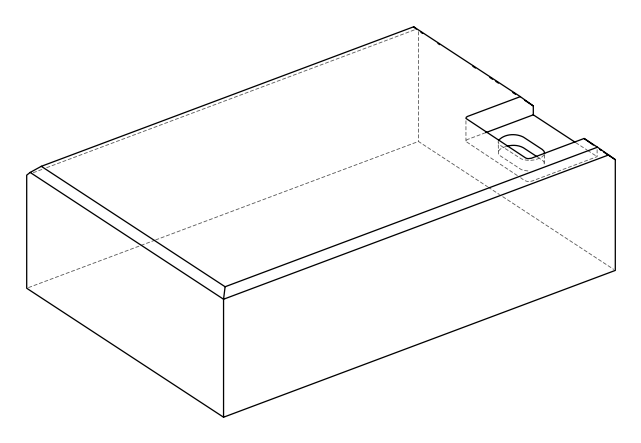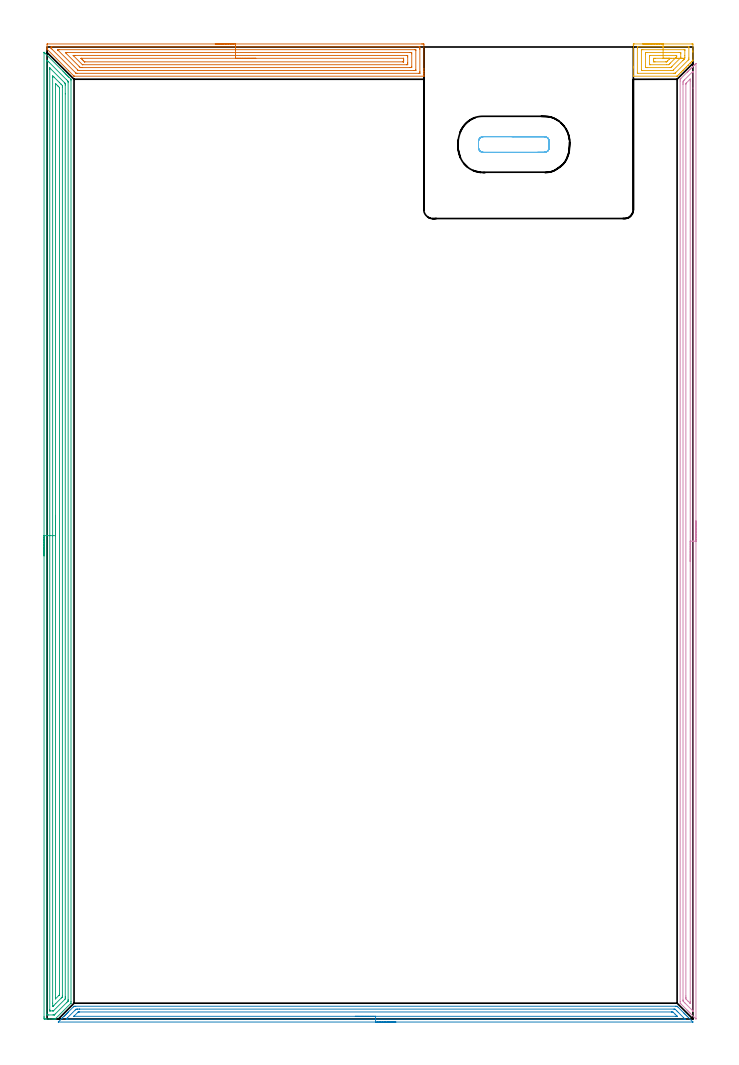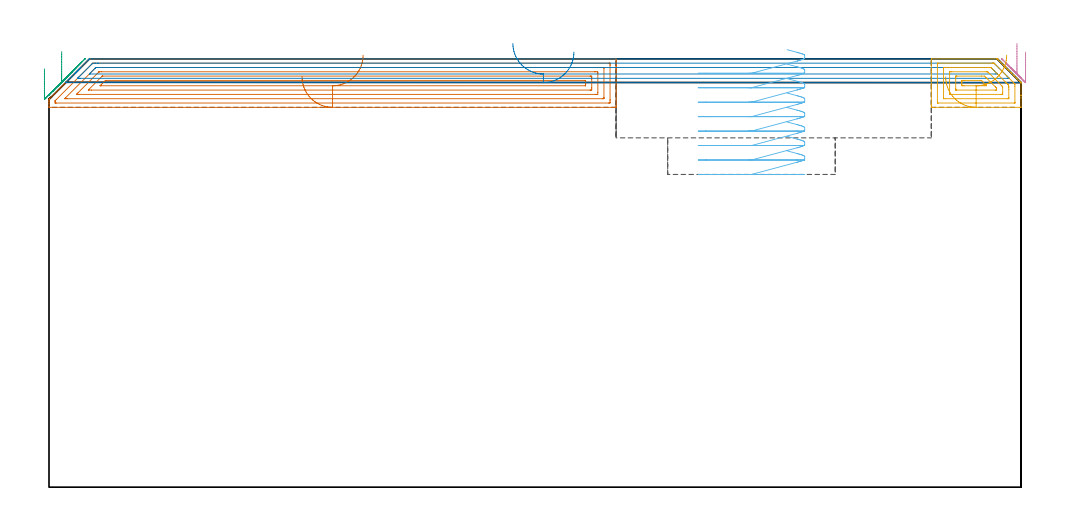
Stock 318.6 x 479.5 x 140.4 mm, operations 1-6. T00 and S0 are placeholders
(PLAN: 7 operations, 2 tool changes, 111.6 min)
(1 AREA_MILL | FG_CHAMFER_SURFACE | UGT0205_001 | 8.95 min | 24449 mm3)
(2 AREA_MILL_1 | FG_CHAMFER_SURFACE_1 | UGT0205_001 | 7.56 min | 9638 mm3)
(3 AREA_MILL_2 | FG_CHAMFER_SURFACE_2 | UGT0205_001 | 19 min | 41107 mm3)
(4 AREA_MILL_3 | FG_CHAMFER_SURFACE_3 | UGT0205_001 | 11.36 min | 14330 mm3)
(5 AREA_MILL_4 | FG_CHAMFER_SURFACE_4 | UGT0205_001 | 1.6 min | 4338 mm3)
(6 MILL_RECTANGULAR_POCKET | POCKET_RECTANGULAR_STRAIGHT | UGT0201_104 | Follow Part, ap 5, ae 75% | 2.29 min | 52764 mm3)
(7 MILL_SLOT | SLOT_PARTIAL_RECTANGULAR | NXT0201_009 | Follow Part, ap 2, ae 75% | 60.86 min | 188246 mm3)
(TOOL UGT0205_001 | Chamfer Mill 20 x 3 x 45 deg. | D20 FL50 Z2)
(TOOL UGT0201_104 | End Mill 20 mm | D20 FL22 Z2)
(TOOL NXT0201_009 | ENDMILL 8mm [2P460-0800-NA 1630] | D8 FL26 Z6)
(OP 1 AREA_MILL)
G17 G21 G94 G90
T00 M6
G54
G17 G0 G90 X82.95 Y481. S1061 M3
G43 Z150.4 H0
Z134.5
G94 G1 X82.988 Z133.628 F250.
X83.102 Z132.764
X83.291 Z131.912
X83.553 Z131.08
X83.887 Z130.274
X84.29 Z129.5
X84.758 Z128.764
X85.29 Z128.072
X85.879 Z127.429
X86.522 Z126.84
X87.214 Z126.309
X87.95 Z125.84
X88.724 Z125.437
X89.53 Z125.103
X90.362 Z124.841
X91.214 Z124.652
X92.078 Z124.538
X92.95 Z124.5
X184.837
X185.297 Y480.999 Z124.501
X185.753 Y480.995 Z124.503
X185.891 Y480.992 Z124.506
X185.9 Y480.545 Z124.952
Y468.796 Z136.699
Y468.2 Z137.293
Y467.628 Z137.869
Y467.319 Z138.177
Y466.746 Z138.75
Y466.437 Z139.058
Y465.819 Z139.681
Y465.419 Z140.08
X185.894 Y465.105 Z140.386
X185.893 Y465.102 Z140.388
X185.745 Y465.1 Z140.4
X13.537
X13.304 Y465.104 Z140.39
X13.295 Y465.108 Z140.386
X13.17 Y465.228 Z140.268
X10.644 Y467.756 Z137.744
X0.156 Y478.243 Z127.255
X0.062 Y478.34 Z127.158
X0.01 Y478.395 Z127.102
X0. Y478.65 Z126.85
Y479.045 Z126.455
Y479.663 Z125.832
Y480.853 Z124.643
X0.002 Y480.991 Z124.506
X0.156 Y481. Z124.5
X92.95
Y479.586 Z125.914
X183.513 Y479.585 Z125.915
X183.592 Y479.584 Z125.916
X183.878 Y479.579 Z125.921
X183.89 Y479.487 Z126.013
X183.897 Y479.284 Z126.216
X183.899 Y478.781 Z126.719
X183.9 Y478.399 Z127.101
X183.899 Y467.319 Z138.181
X183.898 Y466.938 Z138.562
X183.89 Y466.554 Z138.946
X183.885 Y466.52 Z138.98
X183.868 Y466.519 Z138.981
X183.818 Y466.516 Z138.984
X183.717 Y466.515 Z138.985
X183.513 Y466.514 Z138.986
X14.8 Y466.515 Z138.985
X14.394 Y466.52 Z138.98
X14.348 Y466.521 Z138.979
X14.273 Y466.589 Z138.911
X14.144 Y466.711 Z138.789
X13.986 Y466.864 Z138.636
X2.387 Y478.463 Z127.037
X2.072 Y478.781 Z126.719
X2.03 Y478.829 Z126.671
X2.01 Y478.855 Z126.645
X2.007 Y478.877 Z126.623
X2.003 Y478.972 Z126.528
X2.002 Y479.162 Z126.338
X2.01 Y479.546 Z125.954
X2.015 Y479.58 Z125.92
X2.032 Y479.581 Z125.919
X2.082 Y479.584 Z125.916
X2.184 Y479.585 Z125.915
X2.387 Y479.586 Z125.914
X92.95
Y478.172 Z127.328
X181.454 Y478.171 Z127.329
X181.728 Y478.169 Z127.331
X181.82 Y478.168 Z127.332
X181.884 Y478.165 Z127.335
X181.89 Y478.069 Z127.431
X181.896 Y477.899 Z127.601
X181.899 Y477.731 Z127.769
X181.9 Y468.2 Z137.3
X181.899 Y468.032 Z137.468
X181.894 Y467.975 Z137.525
X181.89 Y467.936 Z137.564
X181.865 Y467.934 Z137.566
X181.728 Y467.932 Z137.568
X181.111 Y467.929 Z137.571
X180.836 Y467.928 Z137.572
X15.771 Y467.929 Z137.571
X15.496 Y467.931 Z137.569
X15.417 Y467.933 Z137.567
X15.375 Y467.936 Z137.564
X15.355 Y467.954 Z137.546
X15.268 Y468.035 Z137.465
X15.099 Y468.2 Z137.3
X5.401 Y477.899 Z127.601
X5.22 Y478.084 Z127.416
X5.158 Y478.151 Z127.349
X5.148 Y478.163 Z127.337
X5.158 Y478.165 Z127.335
X5.222 Y478.168 Z127.332
X5.406 Y478.17 Z127.33
X5.681 Y478.171 Z127.329
X5.956
X92.95 Y478.172 Z127.328
Y476.757 Z128.743
X179.052
X179.317 Y476.756 Z128.744
X179.784 Y476.75 Z128.75
X179.89 Y476.748 Z128.752
X179.9 Y476.136 Z129.364
X179.899 Y469.964 Z135.536
X179.89 Y469.545 Z135.955
X179.88 Y469.35 Z136.15
X179.676 Y469.347 Z136.153
X179.052 Y469.343 Z136.157
X178.788
X17.291
X16.663 Y469.345 Z136.155
X16.454 Y469.348 Z136.152
X16.421 Y469.349 Z136.151
X16.393 Y469.367 Z136.133
X16.336 Y469.42 Z136.08
X16.223 Y469.528 Z135.972
X15.785 Y469.964 Z135.536
X9.525 Y476.224 Z129.276
X9.197 Y476.556 Z128.944
X9.039 Y476.719 Z128.781
X9.01 Y476.751 Z128.749
X9.027 Y476.753 Z128.747
X9.074 Y476.755 Z128.745
X9.525 Y476.757 Z128.743
X9.789
X92.95
Y475.343 Z130.157
X177.357
X177.537 Y475.341 Z130.159
X177.887 Y475.336 Z130.164
X177.89 Y475.254 Z130.246
X177.899 Y474.63 Z130.87
X177.9 Y471.727 Z133.773
X177.898 Y471.104 Z134.396
X177.893 Y470.846 Z134.654
X177.89 Y470.774 Z134.726
X177.626 Y470.764 Z134.736
X177.447 Y470.759 Z134.741
X177.357 Y470.757 Z134.743
X17.645
X17.555 Y470.758 Z134.742
X17.466 Y470.762 Z134.738
X17.446 Y470.764 Z134.736
X17.432 Y470.773 Z134.727
X17.404 Y470.796 Z134.704
X17.353 Y470.846 Z134.654
X13.094 Y475.104 Z130.396
X12.947 Y475.254 Z130.246
X12.9 Y475.306 Z130.194
X12.874 Y475.336 Z130.164
X12.915 Y475.338 Z130.162
X13.006 Y475.342 Z130.158
X13.094 Y475.343 Z130.157
X13.896
X92.95
Y473.929 Z131.571
X175.749 Y473.928 Z131.572
X175.827 Y473.927 Z131.573
X175.873 Y473.924 Z131.576
X175.889 Y473.923 Z131.577
X175.891 Y473.903 Z131.597
X175.897 Y473.491 Z132.009
X175.9 Y473.079 Z132.421
X175.898 Y472.609 Z132.891
X175.894 Y472.203 Z133.297
X175.889 Y472.178 Z133.322
X175.869 Y472.176 Z133.324
X175.815 Y472.173 Z133.327
X175.704 Y472.172 Z133.328
X175.483 Y472.171 Z133.329
X18.669 Y472.172 Z133.328
X18.558 Y472.173 Z133.327
X18.504 Y472.176 Z133.324
X18.481 Y472.179 Z133.321
X18.448 Y472.206 Z133.294
X18.04 Y472.609 Z132.891
X17.555 Y473.093 Z132.407
X17.16 Y473.491 Z132.009
X16.776 Y473.884 Z131.616
X16.739 Y473.923 Z131.577
X16.768 Y473.925 Z131.575
X16.846 Y473.927 Z131.573
X16.964 Y473.928 Z131.572
X17.112 Y473.929 Z131.571
X92.95
X93.822 Z131.609
X94.687 Z131.723
X95.538 Z131.912
X96.37 Z132.174
X97.176 Z132.508
X97.95 Z132.911
X98.686 Z133.38
X99.378 Z133.911
X100.021 Z134.5
X100.61 Z135.143
X101.142 Z135.835
X101.61 Z136.571
X102.013 Z137.345
X102.347 Z138.151
X102.609 Z138.983
X102.798 Z139.835
X102.912 Z140.7
X102.95 Z141.571
G0 Z150.4
M5
M2
(OP 2 AREA_MILL_1)
G17 G21 G94 G90
T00 M6
G54
G17 G0 G90 X172.05 Y-1.5 S1061 M3
G43 Z150.4 H0
Z142.6
G94 G1 X172.012 Z141.728 F250.
X171.898 Z140.864
X171.709 Z140.012
X171.447 Z139.18
X171.113 Z138.374
X170.71 Z137.6
X170.241 Z136.864
X169.71 Z136.172
X169.121 Z135.529
X168.478 Z134.94
X167.786 Z134.408
X167.05 Z133.94
X166.276 Z133.537
X165.47 Z133.203
X164.638 Z132.941
X163.786 Z132.752
X162.921 Z132.638
X162.05 Z132.6
X5.674 Y-1.499 Z132.601
X5.507 Y-1.493 Z132.607
X6.568 Y-0.432 Z133.668
X7.352 Y0.353 Z134.451
X7.461 Y0.463 Z134.56
X8.355 Y1.356 Z135.454
X8.52 Y1.523 Z135.617
X8.682 Y1.683 Z135.781
X8.802 Y1.803 Z135.901
X8.959 Y1.961 Z136.056
X9.113 Y2.114 Z136.212
X9.248 Y2.25 Z136.348
X9.398 Y2.4 Z136.495
X9.543 Y2.545 Z136.642
X9.695 Y2.696 Z136.794
X9.836 Y2.839 Z136.934
X9.974 Y2.975 Z137.073
X10.142 Y3.143 Z137.241
X10.275 Y3.277 Z137.373
X10.405 Y3.406 Z137.504
X12.908 Y5.909 Z140.007
X13.27 Y6.267 Z140.366
X13.299 Y6.293 Z140.393
X14.163 Y6.3 Z140.4
X309.937
X310.801 Y6.293 Z140.393
X310.83 Y6.267 Z140.366
X311.192 Y5.909 Z140.007
X314.126 Y2.975 Z137.073
X314.264 Y2.839 Z136.934
X314.405 Y2.697 Z136.794
X314.557 Y2.545 Z136.642
X314.7 Y2.402 Z136.498
X314.851 Y2.25 Z136.348
X314.987 Y2.114 Z136.212
X315.141 Y1.961 Z136.056
X315.636 Y1.465 Z135.564
X315.894 Y1.207 Z135.305
X316.018 Y1.084 Z135.18
X316.357 Y0.744 Z134.843
X318.493 Y-1.392 Z132.706
X318.575 Y-1.478 Z132.62
X318.583 Y-1.494 Z132.603
X318.575 Y-1.499 Z132.599
X162.05 Y-1.5 Z132.6
Y-0.086 Z134.014
X10.171 Y-0.085 Z134.015
X9.695 Y-0.082 Z134.018
X9.54 Y-0.079 Z134.021
X9.392 Y-0.069 Z134.031
X9.457 Y0.002 Z134.102
X9.539 Y0.087 Z134.187
X9.695 Y0.246 Z134.346
X9.897 Y0.448 Z134.548
X13.881 Y4.431 Z138.531
X14.163 Y4.71 Z138.81
X14.33 Y4.868 Z138.968
X15.057 Y4.882 Z138.982
X15.207 Y4.884 Z138.984
X15.95 Y4.886 Z138.986
X16.099
X309.192 Y4.885 Z138.985
X309.564 Y4.881 Z138.981
X309.745 Y4.879 Z138.979
X309.937 Y4.703 Z138.803
X310.494 Y4.154 Z138.254
X310.83 Y3.82 Z137.92
X311.373 Y3.277 Z137.377
X314.005 Y0.646 Z134.746
X314.405 Y0.245 Z134.345
X314.655 Y-0.011 Z134.089
X314.706 Y-0.067 Z134.033
X314.715 Y-0.08 Z134.02
X314.701 Y-0.081 Z134.019
X314.642 Y-0.083 Z134.017
X314.405 Y-0.085 Z134.015
X314.256 Y-0.086 Z134.014
X162.05
Y1.328 Z135.428
X13.467 Y1.329 Z135.429
X13.297 Y1.331 Z135.431
X13.27 Y1.332 Z135.432
X13.25 Y1.335 Z135.435
X13.258 Y1.351 Z135.451
X13.27 Y1.369 Z135.469
X13.347 Y1.447 Z135.547
X13.422 Y1.523 Z135.623
X15.117 Y3.218 Z137.318
X15.177 Y3.277 Z137.377
X15.332 Y3.428 Z137.528
X15.364 Y3.455 Z137.555
X15.378 Y3.464 Z137.564
X15.423 Y3.467 Z137.567
X15.554 Y3.47 Z137.57
X15.753 Y3.471 Z137.571
X15.95
X307.952
X308.149 Y3.47 Z137.57
X308.347 Y3.468 Z137.568
X308.728 Y3.461 Z137.561
X308.92 Y3.277 Z137.377
X309.043 Y3.157 Z137.257
X309.801 Y2.4 Z136.5
X309.937 Y2.264 Z136.364
X310.675 Y1.523 Z135.623
X310.83 Y1.362 Z135.462
X310.842 Y1.335 Z135.435
X310.83 Y1.334 Z135.434
X310.134 Y1.329 Z135.429
X162.05 Y1.328 Z135.428
X161.178 Z135.467
X160.313 Z135.58
X159.462 Z135.769
X158.63 Z136.032
X157.824 Z136.365
X157.05 Z136.768
X156.314 Z137.237
X155.622 Z137.768
X154.979 Z138.357
X154.389 Z139.001
X153.858 Z139.693
X153.39 Z140.428
X152.987 Z141.202
X152.653 Z142.008
X152.391 Z142.84
X152.202 Z143.692
X152.088 Z144.557
X152.05 Z145.428
G0 Z150.4
M5
M2
(OP 3 AREA_MILL_2)
G17 G21 G94 G90
T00 M6
G54
G17 G0 G90 X-1.5 Y228.45 S1061 M3
G43 Z150.4 H0
Z137.1
G94 G1 Y228.488 Z136.228 F250.
Y228.602 Z135.364
Y228.791 Z134.512
Y229.053 Z133.68
Y229.387 Z132.874
Y229.79 Z132.1
Y230.259 Z131.364
Y230.79 Z130.672
Y231.379 Z130.029
Y232.022 Z129.44
Y232.714 Z128.909
Y233.45 Z128.44
Y234.224 Z128.037
Y235.03 Z127.703
Y235.862 Z127.441
Y236.714 Z127.252
Y237.579 Z127.138
Y238.45 Z127.1
Y476.59
X-1.497 Y476.868 Z127.103
X-1.495 Y476.884 Z127.104
X-1.492 Y476.892 Z127.106
X-1.471 Y476.871 Z127.129
X-1.03 Y476.431 Z127.567
X7.878 Y467.522 Z136.478
X8.24 Y467.162 Z136.836
X8.729 Y466.672 Z137.328
X8.964 Y466.437 Z137.561
X9.123 Y466.28 Z137.718
X9.278 Y466.124 Z137.875
X9.411 Y465.99 Z138.008
X9.564 Y465.838 Z138.159
X9.713 Y465.688 Z138.311
X9.858 Y465.543 Z138.455
X10.005 Y465.397 Z138.601
X10.149 Y465.252 Z138.747
X10.305 Y465.096 Z138.903
X10.447 Y464.955 Z139.043
X10.585 Y464.816 Z139.183
X10.752 Y464.649 Z139.35
X10.888 Y464.514 Z139.484
X11.646 Y463.755 Z140.244
X11.771 Y463.629 Z140.367
X11.795 Y463.602 Z140.39
X11.802 Y463.589 Z140.396
X11.8 Y462.861 Z140.4
Y8.675
X11.793 Y7.795 Z140.393
X11.78 Y7.781 Z140.38
X11.771 Y7.771 Z140.37
X4.093 Y0.093 Z132.691
X4. Y0.01 Z132.595
X3.91 Y0. Z132.509
X3.826 Z132.425
X3.217 Z131.816
X2.502 Z131.097
X1.261 Z129.858
X-0.147 Z128.449
X-0.767 Z127.829
X-1.03 Y0.001 Z127.567
X-1.249 Y0.004 Z127.347
X-1.491 Y0.009 Z127.105
X-1.494 Y0.157 Z127.103
X-1.499 Y0.628 Z127.101
X-1.5 Y1.104 Z127.1
Y238.45
X-0.086 Z128.514
X-0.085 Y472.633 Z128.515
Y472.696
X-0.079 Y473.007 Z128.521
X0.021 Y472.917 Z128.621
X0.251 Y472.696 Z128.851
X0.736 Y472.214 Z129.336
X1.149 Y471.802 Z129.749
X9.564 Y463.386 Z138.164
X10.085 Y462.861 Z138.685
X10.263 Y462.675 Z138.863
X10.379 Y462.544 Z138.979
X10.386 Y461.967 Z138.986
Y9.569
X10.384 Y9.153 Z138.984
X10.381 Y8.945 Z138.981
X10.379 Y8.845 Z138.979
X10.331 Y8.792 Z138.931
X10.222 Y8.675 Z138.822
X9.892 Y8.342 Z138.492
X9.564 Y8.014 Z138.164
X3.966 Y2.416 Z132.566
X3.67 Y2.127 Z132.27
X3.573 Y2.035 Z132.173
X3.537 Y2.01 Z132.137
X3.487 Y2.006 Z132.087
X3.384 Y2.003 Z131.984
X2.912 Y2. Z131.512
X0.736 Y2.001 Z129.336
X0.261 Y2.003 Z128.861
X0.026 Y2.01 Z128.626
X-0.079 Y2.032 Z128.521
X-0.085 Y2.353 Z128.515
Y2.416
X-0.086 Y238.45 Z128.514
X1.328 Z129.928
X1.329 Y468.519 Z129.929
X1.334 Y469.12 Z129.934
X1.335 Y469.151 Z129.935
X1.337 Y469.152 Z129.937
X1.377 Y469.12 Z129.977
X1.619 Y468.881 Z130.219
X8.534 Y461.967 Z137.134
X8.681 Y461.818 Z137.281
X8.863 Y461.63 Z137.463
X8.952 Y461.537 Z137.552
X8.964 Y461.366 Z137.564
X8.968 Y461.073 Z137.568
X8.97 Y460.78 Z137.57
X8.972 Y456.386 Z137.572
X8.971 Y11.063 Z137.571
X8.97 Y10.463 Z137.57
X8.969 Y10.172 Z137.569
X8.964 Y9.88 Z137.564
X8.681 Y9.58 Z137.281
X8.675 Y9.575 Z137.275
X3.305 Y4.204 Z131.905
X3.14 Y4.048 Z131.74
X3.11 Y4.021 Z131.71
X3.039 Y4.01 Z131.639
X2.905 Y4.005 Z131.505
X2.703 Y4.001 Z131.303
X1.619 Z130.219
X1.417 Y4.005 Z130.017
X1.36 Y4.009 Z129.96
X1.335 Y4.013 Z129.935
X1.333 Y4.029 Z129.933
X1.33 Y4.106 Z129.93
X1.329 Y4.204 Z129.929
Y4.498
X1.328 Y238.45 Z129.928
X2.743 Z131.343
Y464.404
X2.745 Y464.649 Z131.345
X2.75 Y465.292 Z131.35
X3.402 Y464.649 Z132.002
X6.033 Y462.019 Z134.633
X6.916 Y461.134 Z135.516
X6.974 Y461.073 Z135.574
X7.55 Y460.43 Z136.15
X7.553 Y460.179 Z136.153
X7.557 Y459.53 Z136.157
Y11.357
X7.555 Y11.032 Z136.155
X7.553 Y10.951 Z136.153
X7.55 Y10.915 Z136.15
X7.532 Y10.893 Z136.132
X7.455 Y10.81 Z136.055
X7.114 Y10.463 Z135.714
X7.014 Y10.363 Z135.614
X4.267 Y7.616 Z132.867
X3.384 Y6.733 Z131.984
X3.015 Y6.366 Z131.615
X2.908 Y6.262 Z131.508
X2.763 Y6.123 Z131.363
X2.75 Y6.319 Z131.35
X2.745 Y6.64 Z131.345
X2.743 Y7.781 Z131.343
Y238.45
X4.157 Z132.757
Y461.184
X4.159 Y461.296 Z132.759
X4.161 Y461.37 Z132.761
X4.163 Y461.418 Z132.763
X4.179 Y461.411 Z132.779
X4.267 Y461.328 Z132.867
X4.528 Y461.073 Z133.128
X5.15 Y460.452 Z133.75
X5.423 Y460.179 Z134.023
X6.033 Y459.565 Z134.633
X6.1 Y459.493 Z134.7
X6.131 Y459.458 Z134.731
X6.136 Y459.396 Z134.736
X6.14 Y459.285 Z134.74
X6.142 Y459.174 Z134.742
X6.143 Y12.251 Z134.743
X6.142 Y12.14 Z134.742
X6.139 Y12.028 Z134.739
X6.136 Y11.957 Z134.736
X6.111 Y11.921 Z134.711
X6.033 Y11.837 Z134.633
X5.797 Y11.596 Z134.397
X4.202 Y10. Z132.802
X4.178 Y9.977 Z132.778
X4.164 Y9.967 Z132.764
X4.163 Z132.763
X4.161 Y9.98 Z132.761
X4.158 Y10.128 Z132.758
X4.157 Y10.575 Z132.757
Y238.45
Y239.322 Z132.795
Y240.187 Z132.909
Y241.038 Z133.098
Y241.87 Z133.36
Y242.676 Z133.694
Y243.45 Z134.097
Y244.186 Z134.565
Y244.878 Z135.096
Y245.521 Z135.686
Y246.111 Z136.329
Y246.642 Z137.021
Y247.11 Z137.757
Y247.513 Z138.531
Y247.847 Z139.337
Y248.109 Z140.169
Y248.298 Z141.02
Y248.412 Z141.885
Y248.45 Z142.757
G0 Z150.4
M5
M2
(OP 4 AREA_MILL_3)
G17 G21 G94 G90
T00 M6
G54
G17 G0 G90 X320.1 Y245.7 S1061 M3
G43 Z150.4 H0
Z142.6
G94 G1 Y245.662 Z141.728 F250.
Y245.548 Z140.864
Y245.359 Z140.012
Y245.097 Z139.18
Y244.763 Z138.374
Y244.36 Z137.6
Y243.892 Z136.864
Y243.36 Z136.172
Y242.771 Z135.529
Y242.128 Z134.94
Y241.436 Z134.408
Y240.7 Z133.94
Y239.926 Z133.537
Y239.12 Z133.203
Y238.288 Z132.941
Y237.436 Z132.752
Y236.572 Z132.638
Y235.7 Z132.6
Y0.178
X320.098 Y0.005 Z132.602
X320.097 Y0.003 Z132.603
X317.24 Y2.859 Z135.458
X317.077 Y3.02 Z135.618
X316.921 Y3.178 Z135.777
X316.793 Y3.306 Z135.905
X316.639 Y3.459 Z136.057
X316.49 Y3.609 Z136.208
X316.346 Y3.753 Z136.352
X316.2 Y3.898 Z136.496
X316.06 Y4.039 Z136.638
X315.899 Y4.2 Z136.799
X315.761 Y4.337 Z136.935
X312.691 Y7.408 Z140.007
X312.328 Y7.775 Z140.372
X312.307 Y7.8 Z140.393
X312.3 Y8.669 Z140.4
Y462.731
X312.307 Y463.6 Z140.393
X312.328 Y463.625 Z140.372
X312.691 Y463.992 Z140.007
X315.761 Y467.063 Z136.935
X315.899 Y467.2 Z136.799
X316.059 Y467.361 Z136.638
X316.198 Y467.5 Z136.498
X316.346 Y467.647 Z136.352
X316.49 Y467.791 Z136.208
X316.639 Y467.941 Z136.057
X317.123 Y468.423 Z135.577
X317.389 Y468.69 Z135.309
X317.516 Y468.818 Z135.18
X317.867 Y469.167 Z134.833
X318.052 Y469.352 Z134.648
X318.283 Y469.584 Z134.415
X318.393 Y469.695 Z134.303
X318.831 Y470.132 Z133.868
X319.27 Y470.572 Z133.426
X319.475 Y470.775 Z133.224
X319.529 Y470.829 Z133.171
X319.978 Y471.279 Z132.72
X320.074 Y471.371 Z132.624
X320.094 Y471.383 Z132.603
X320.099 Y471.371 Z132.599
X320.1 Y235.7 Z132.6
X318.686 Z134.014
X318.685 Y4.2 Z134.015
X318.683 Y3.961 Z134.017
X318.681 Y3.902 Z134.019
X318.68 Y3.886 Z134.02
X318.669 Y3.893 Z134.031
X318.611 Y3.946 Z134.089
X318.35 Y4.2 Z134.35
X314.775 Y7.775 Z137.925
X314.446 Y8.107 Z138.254
X313.892 Y8.669 Z138.808
X313.721 Y8.86 Z138.979
X313.719 Y9.042 Z138.981
X313.715 Y9.414 Z138.985
X313.714 Y460.943 Z138.986
X313.716 Y461.687 Z138.984
X313.717 Y461.837 Z138.983
X313.729 Y462.567 Z138.971
X313.885 Y462.731 Z138.815
X314.166 Y463.016 Z138.534
X314.446 Y463.296 Z138.254
X318.35 Y467.2 Z134.35
X318.453 Y467.302 Z134.247
X318.596 Y467.44 Z134.104
X318.669 Y467.508 Z134.031
X318.679 Y467.356 Z134.021
X318.683 Y467.2 Z134.017
X318.685 Y467.034 Z134.015
X318.686 Y459.244 Z134.014
Y235.7
X317.272 Z135.428
X317.271 Y8.472 Z135.429
X317.266 Y7.775 Z135.434
X317.265 Y7.76 Z135.435
X317.234 Y7.775 Z135.466
X317.077 Y7.926 Z135.623
X316.33 Y8.669 Z136.37
X316.2 Y8.799 Z136.5
X315.437 Y9.563 Z137.263
X315.323 Y9.68 Z137.377
X315.137 Y9.874 Z137.563
X315.132 Y10.259 Z137.568
X315.13 Y10.457 Z137.57
X315.129 Y10.655 Z137.571
X315.128 Y11.351 Z137.572
X315.129 Y461.141 Z137.571
X315.13 Y461.339 Z137.57
X315.133 Y461.471 Z137.567
X315.135 Y461.516 Z137.565
X315.145 Y461.534 Z137.555
X315.172 Y461.565 Z137.528
X315.323 Y461.723 Z137.377
X315.379 Y461.78 Z137.321
X317.077 Y463.478 Z135.623
X317.15 Y463.55 Z135.55
X317.226 Y463.625 Z135.474
X317.246 Y463.638 Z135.454
X317.265 Y463.648 Z135.435
X317.266 Y463.625 Z135.434
X317.27 Y463.5 Z135.43
X317.271 Y463.427 Z135.429
Y462.731
X317.272 Y235.7 Z135.428
Y234.828 Z135.467
Y233.964 Z135.58
Y233.112 Z135.769
Y232.28 Z136.032
Y231.474 Z136.365
Y230.7 Z136.768
Y229.964 Z137.237
Y229.272 Z137.768
Y228.629 Z138.357
Y228.04 Z139.001
Y227.508 Z139.693
Y227.04 Z140.428
Y226.637 Z141.202
Y226.303 Z142.008
Y226.041 Z142.84
Y225.852 Z143.692
Y225.738 Z144.557
Y225.7 Z145.428
G0 Z150.4
M5
M2
(OP 5 AREA_MILL_4)
G17 G21 G94 G90
T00 M6
G54
G17 G0 G90 X293.9 Y481. S1061 M3
G43 Z150.4 H0
Z134.5
G94 G1 X293.938 Z133.629 F250.
X294.052 Z132.764
X294.241 Z131.912
X294.503 Z131.08
X294.837 Z130.274
X295.24 Z129.5
X295.708 Z128.764
X296.24 Z128.072
X296.829 Z127.429
X297.472 Z126.84
X298.164 Z126.309
X298.9 Z125.84
X299.674 Z125.437
X300.48 Z125.103
X301.312 Z124.841
X302.163 Z124.652
X303.028 Z124.538
X303.9 Z124.5
X318.081
X318.515 Y480.994 Z124.502
X318.59 Y480.991 Z124.505
X318.6 Y480.91 Z124.586
Y477.899 Z127.594
Y477.169 Z128.329
Y477.018 Z128.48
Y473.05 Z132.449
X318.599 Y472.941 Z132.558
X318.59 Y472.902 Z132.596
X318.511 Y472.81 Z132.688
X318.31 Y472.609 Z132.89
X318.112 Y472.412 Z133.088
X317.87 Y472.168 Z133.328
X317.244 Y471.544 Z133.956
X317.194 Y471.494 Z134.005
X316.988 Y471.287 Z134.21
X316.376 Y470.676 Z134.824
X316.308 Y470.608 Z134.891
X316.107 Y470.405 Z135.091
X315.508 Y469.808 Z135.692
X315.422 Y469.721 Z135.777
X315.225 Y469.523 Z135.973
X314.639 Y468.939 Z136.561
X314.536 Y468.835 Z136.664
X314.343 Y468.641 Z136.855
X313.771 Y468.071 Z137.429
X313.649 Y467.949 Z137.55
X313.462 Y467.76 Z137.736
X312.903 Y467.203 Z138.297
X312.58 Y466.878 Z138.618
X312.034 Y466.334 Z139.166
X311.698 Y465.996 Z139.5
X311.166 Y465.466 Z140.034
X310.99 Y465.289 Z140.209
X310.805 Y465.108 Z140.386
X310.796 Y465.104 Z140.39
X310.55 Y465.1 Z140.4
X289.276
X289.21 Y465.105 Z140.392
X289.2 Y465.256 Z140.242
Y469.234 Z136.265
Y469.964 Z135.53
Y480.18 Z125.317
X289.203 Y480.545 Z124.951
X289.208 Y480.991 Z124.505
X289.268 Y480.994 Z124.503
X289.719 Y481. Z124.5
X303.9
Y479.586 Z125.914
X316.387 Y479.585 Z125.915
X316.514 Y479.582 Z125.918
X316.575 Y479.579 Z125.921
X316.591 Y479.572 Z125.928
X316.594 Y479.555 Z125.945
X316.597 Y479.507 Z125.993
X316.6 Y479.373 Z126.127
X316.599 Y474.083 Z131.417
X316.591 Y473.491 Z132.009
X316.588 Y473.349 Z132.151
X316.521 Y473.279 Z132.221
X316.308 Y473.059 Z132.441
X310.104 Y466.854 Z138.646
X309.893 Y466.647 Z138.853
X309.793 Y466.552 Z138.948
X309.765 Y466.526 Z138.974
X309.722 Y466.521 Z138.979
X309.622 Y466.519 Z138.981
X309.218 Y466.515 Z138.985
X309.14 Y466.514 Z138.986
X291.414 Y466.515 Z138.985
X291.286 Y466.518 Z138.982
X291.225 Y466.521 Z138.979
X291.209 Y466.528 Z138.972
X291.206 Y466.545 Z138.955
X291.203 Y466.593 Z138.907
X291.2 Y466.727 Z138.773
Y479.071 Z126.429
X291.203 Y479.362 Z126.138
X291.208 Y479.555 Z125.945
X291.211 Y479.58 Z125.92
X291.216 Y479.582 Z125.918
X291.239 Y479.584 Z125.916
X291.29 Y479.585 Z125.915
X291.492 Y479.586 Z125.914
X303.9
Y478.171 Z127.329
X314.263
X314.536 Y478.169 Z127.331
X314.573 Y478.167 Z127.333
X314.589 Y478.166 Z127.334
X314.593 Y478.092 Z127.408
X314.598 Y477.964 Z127.536
X314.6 Y477.899 Z127.601
Y477.835 Z127.665
Y475.19 Z130.31
X314.598 Y474.373 Z131.127
X314.596 Y474.313 Z131.187
X314.536 Y473.747 Z131.753
X314.411 Y473.615 Z131.885
X314.29 Y473.491 Z132.009
X313.971 Y473.171 Z132.329
X313.649 Y472.848 Z132.652
X309.001 Y468.201 Z137.3
X308.776 Y467.979 Z137.521
X308.74 Y467.947 Z137.553
X308.724 Y467.936 Z137.564
X308.695 Y467.933 Z137.567
X308.603 Y467.93 Z137.57
X308.332 Y467.929 Z137.571
X307.719 Y467.928 Z137.572
X293.537 Y467.929 Z137.571
X293.264 Y467.931 Z137.569
X293.227 Y467.933 Z137.567
X293.211 Y467.934 Z137.566
X293.207 Y468.008 Z137.492
X293.202 Y468.136 Z137.364
X293.2 Y468.201 Z137.3
Y468.265 Z137.235
X293.201 Y477.963 Z127.537
X293.203 Y478.028 Z127.472
X293.21 Y478.152 Z127.348
X293.234 Y478.165 Z127.335
X293.264 Y478.166 Z127.334
X293.878 Y478.171 Z127.329
X303.9
Y476.757 Z128.743
X311.877 Y476.756 Z128.744
X312.141 Y476.755 Z128.745
X312.552 Y476.75 Z128.75
X312.59 Y476.745 Z128.755
X312.593 Y476.685 Z128.815
X312.597 Y476.557 Z128.943
X312.6 Y476.298 Z129.202
Y476.136 Z129.364
X312.598 Y474.537 Z130.963
X312.591 Y474.373 Z131.127
X312.583 Y474.284 Z131.216
X312.576 Y474.243 Z131.257
X312.547 Y474.207 Z131.293
X312.439 Y474.093 Z131.407
X312.301 Y473.951 Z131.549
X308.323 Y469.972 Z135.528
X307.878 Y469.534 Z135.966
X307.729 Y469.389 Z136.111
X307.675 Y469.35 Z136.15
X307.601 Y469.347 Z136.153
X307.445 Y469.345 Z136.155
X307.183 Y469.343 Z136.157
X295.923 Y469.344 Z136.156
X295.659 Y469.345 Z136.155
X295.248 Y469.35 Z136.15
X295.21 Y469.355 Z136.145
X295.207 Y469.414 Z136.086
X295.203 Y469.543 Z135.957
X295.2 Y469.802 Z135.698
Y469.964 Z135.536
X295.201 Y476.136 Z129.364
X295.206 Y476.496 Z129.004
X295.21 Y476.675 Z128.825
X295.219 Y476.75 Z128.75
X295.304 Y476.752 Z128.748
X295.923 Y476.756 Z128.744
X296.185 Y476.757 Z128.743
X303.9
Y475.343 Z130.157
X310.193
X310.372 Y475.341 Z130.159
X310.491 Y475.339 Z130.161
X310.58 Y475.336 Z130.164
X310.59 Y475.323 Z130.177
X310.592 Y475.254 Z130.246
X310.596 Y474.765 Z130.735
X310.59 Y474.714 Z130.786
X310.572 Y474.682 Z130.818
X310.507 Y474.613 Z130.887
X310.274 Y474.373 Z131.127
X310.19 Y474.288 Z131.212
X307.445 Y471.543 Z133.957
X307.093 Y471.196 Z134.304
X306.735 Y470.846 Z134.654
X306.642 Y470.763 Z134.737
X305.673 Y470.757 Z134.743
X297.607
X297.428 Y470.758 Z134.742
X297.31 Y470.761 Z134.739
X297.22 Y470.764 Z134.736
X297.21 Y470.777 Z134.723
X297.208 Y470.846 Z134.654
X297.201 Y471.338 Z134.162
X297.2 Y474.866 Z130.634
X297.203 Y475.254 Z130.246
X297.207 Y475.315 Z130.185
X297.209 Y475.327 Z130.173
X297.224 Y475.336 Z130.164
X297.339 Y475.339 Z130.161
X297.517 Y475.342 Z130.158
X303.9 Y475.343 Z130.157
Y473.929 Z131.571
X306.559 Y473.928 Z131.572
X307.009 Y473.925 Z131.575
X307.159 Y473.922 Z131.578
X307.343 Y473.903 Z131.597
X307.19 Y473.744 Z131.756
X306.942 Y473.491 Z132.009
X306.061 Y472.609 Z132.891
X305.866 Y472.416 Z133.084
X305.673 Y472.229 Z133.271
X305.612 Y472.178 Z133.322
X305.561 Y472.176 Z133.324
X305.45 Y472.173 Z133.327
X305.226 Y472.172 Z133.328
X299.908 Y472.171 Z133.329
X299.469 Y472.173 Z133.327
X299.322 Y472.175 Z133.325
X299.214 Y472.178 Z133.322
X299.209 Y472.342 Z133.158
X299.203 Y472.609 Z132.891
X299.2 Y472.876 Z132.624
Y473.491 Z132.009
X299.201 Y473.757 Z131.743
X299.205 Y473.847 Z131.653
X299.21 Y473.913 Z131.587
X299.25 Y473.922 Z131.578
X299.469 Y473.925 Z131.575
X299.916 Y473.928 Z131.572
X303.9 Y473.929 Z131.571
X304.772 Z131.609
X305.636 Z131.723
X306.488 Z131.912
X307.32 Z132.174
X308.126 Z132.508
X308.9 Z132.911
X309.636 Z133.38
X310.328 Z133.911
X310.971 Z134.5
X311.56 Z135.143
X312.091 Z135.835
X312.56 Z136.571
X312.963 Z137.345
X313.297 Z138.151
X313.559 Z138.983
X313.748 Z139.835
X313.862 Z140.7
X313.9 Z141.571
G0 Z150.4
M5
M2
(OP 6 MILL_RECTANGULAR_POCKET)
G17 G21 G94 G90
T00 M6
G54
G17 G0 G90 X241.935 Y427.5 S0 M3
G43 Z150.4 H0
Z143.4
G94 G1 X245.2 Z142.525 F250.
X245.358 Z142.483
X245.756 Y427.557 Z142.375
X246.139 Y427.678 Z142.267
X246.498 Y427.857 Z142.16
X246.824 Y428.092 Z142.052
X247.108 Y428.376 Z141.945
X247.343 Y428.702 Z141.837
X247.522 Y429.061 Z141.729
X247.643 Y429.444 Z141.622
X247.7 Y429.842 Z141.514
Y432.958 Z140.679
X247.643 Y433.356 Z140.572
X247.522 Y433.739 Z140.464
X247.343 Y434.098 Z140.356
X247.108 Y434.424 Z140.249
X246.824 Y434.708 Z140.141
X246.498 Y434.943 Z140.033
X246.139 Y435.122 Z139.926
X245.756 Y435.243 Z139.818
X245.358 Y435.3 Z139.711
X245.2 Z139.668
X230.25 Z135.662
X215.3 F500.
G3 X212.8 Y432.8 R2.5
G1 Y430.
G3 X215.3 Y427.5 R2.5
G1 X245.2
G3 X247.7 Y430. R2.5
G1 Y432.8
G3 X245.2 Y435.3 R2.5
G1 X230.25
X229.25
G0 X241.935 Y427.5 Z138.662
G1 X245.2 Z137.788 F250.
X245.358 Z137.745
X245.756 Y427.557 Z137.638
X246.139 Y427.678 Z137.53
X246.498 Y427.857 Z137.422
X246.824 Y428.092 Z137.315
X247.108 Y428.376 Z137.207
X247.343 Y428.702 Z137.099
X247.522 Y429.061 Z136.992
X247.643 Y429.444 Z136.884
X247.7 Y429.842 Z136.777
Y432.958 Z135.942
X247.643 Y433.356 Z135.834
X247.522 Y433.739 Z135.726
X247.343 Y434.098 Z135.619
X247.108 Y434.424 Z135.511
X246.824 Y434.708 Z135.404
X246.498 Y434.943 Z135.296
X246.139 Y435.122 Z135.188
X245.756 Y435.243 Z135.081
X245.358 Y435.3 Z134.973
X245.2 Z134.931
X230.25 Z130.925
X215.3 F500.
G3 X212.8 Y432.8 R2.5
G1 Y430.
G3 X215.3 Y427.5 R2.5
G1 X245.2
G3 X247.7 Y430. R2.5
G1 Y432.8
G3 X245.2 Y435.3 R2.5
G1 X230.25
X229.25
G0 X241.935 Y427.5 Z133.925
G1 X245.2 Z133.05 F250.
X245.358 Z133.008
X245.756 Y427.557 Z132.9
X246.139 Y427.678 Z132.792
X246.498 Y427.857 Z132.685
X246.824 Y428.092 Z132.577
X247.108 Y428.376 Z132.47
X247.343 Y428.702 Z132.362
X247.522 Y429.061 Z132.254
X247.643 Y429.444 Z132.147
X247.7 Y429.842 Z132.039
Y432.958 Z131.204
X247.643 Y433.356 Z131.097
X247.522 Y433.739 Z130.989
X247.343 Y434.098 Z130.881
X247.108 Y434.424 Z130.774
X246.824 Y434.708 Z130.666
X246.498 Y434.943 Z130.558
X246.139 Y435.122 Z130.451
X245.756 Y435.243 Z130.343
X245.358 Y435.3 Z130.236
X245.2 Z130.193
X230.25 Z126.187
X215.3 F500.
G3 X212.8 Y432.8 R2.5
G1 Y430.
G3 X215.3 Y427.5 R2.5
G1 X245.2
G3 X247.7 Y430. R2.5
G1 Y432.8
G3 X245.2 Y435.3 R2.5
G1 X230.25
X229.25
G0 X241.935 Y427.5 Z129.187
G1 X245.2 Z128.313 F250.
X245.358 Z128.27
X245.756 Y427.557 Z128.163
X246.139 Y427.678 Z128.055
X246.498 Y427.857 Z127.947
X246.824 Y428.092 Z127.84
X247.108 Y428.376 Z127.732
X247.343 Y428.702 Z127.625
X247.522 Y429.061 Z127.517
X247.643 Y429.444 Z127.409
X247.7 Y429.842 Z127.302
Y432.958 Z126.467
X247.643 Y433.356 Z126.359
X247.522 Y433.739 Z126.251
X247.343 Y434.098 Z126.144
X247.108 Y434.424 Z126.036
X246.824 Y434.708 Z125.929
X246.498 Y434.943 Z125.821
X246.139 Y435.122 Z125.713
X245.756 Y435.243 Z125.606
X245.358 Y435.3 Z125.498
X245.2 Z125.456
X230.25 Z121.45
X215.3 F500.
G3 X212.8 Y432.8 R2.5
G1 Y430.
G3 X215.3 Y427.5 R2.5
G1 X245.2
G3 X247.7 Y430. R2.5
G1 Y432.8
G3 X245.2 Y435.3 R2.5
G1 X230.25
X229.25
G0 X241.935 Y427.5 Z124.45
G1 X245.2 Z123.575 F250.
X245.358 Z123.533
X245.756 Y427.557 Z123.425
X246.139 Y427.678 Z123.317
X246.498 Y427.857 Z123.21
X246.824 Y428.092 Z123.102
X247.108 Y428.376 Z122.995
X247.343 Y428.702 Z122.887
X247.522 Y429.061 Z122.779
X247.643 Y429.444 Z122.672
X247.7 Y429.842 Z122.564
Y432.958 Z121.729
X247.643 Y433.356 Z121.622
X247.522 Y433.739 Z121.514
X247.343 Y434.098 Z121.406
X247.108 Y434.424 Z121.299
X246.824 Y434.708 Z121.191
X246.498 Y434.943 Z121.084
X246.139 Y435.122 Z120.976
X245.756 Y435.243 Z120.868
X245.358 Y435.3 Z120.761
X245.2 Z120.718
X230.25 Z116.712
X215.3 F500.
G3 X212.8 Y432.8 R2.5
G1 Y430.
G3 X215.3 Y427.5 R2.5
G1 X245.2
G3 X247.7 Y430. R2.5
G1 Y432.8
G3 X245.2 Y435.3 R2.5
G1 X230.25
X229.25
G0 X241.935 Y427.5 Z119.712
G1 X245.2 Z118.838 F250.
X245.358 Z118.795
X245.756 Y427.557 Z118.688
X246.139 Y427.678 Z118.58
X246.498 Y427.857 Z118.472
X246.824 Y428.092 Z118.365
X247.108 Y428.376 Z118.257
X247.343 Y428.702 Z118.15
X247.522 Y429.061 Z118.042
X247.643 Y429.444 Z117.934
X247.7 Y429.842 Z117.827
Y432.958 Z116.992
X247.643 Y433.356 Z116.884
X247.522 Y433.739 Z116.776
X247.343 Y434.098 Z116.669
X247.108 Y434.424 Z116.561
X246.824 Y434.708 Z116.454
X246.498 Y434.943 Z116.346
X246.139 Y435.122 Z116.238
X245.756 Y435.243 Z116.131
X245.358 Y435.3 Z116.023
X245.2 Z115.981
X230.25 Z111.975
X215.3 F500.
G3 X212.8 Y432.8 R2.5
G1 Y430.
G3 X215.3 Y427.5 R2.5
G1 X245.2
G3 X247.7 Y430. R2.5
G1 Y432.8
G3 X245.2 Y435.3 R2.5
G1 X230.25
X229.25
G0 X241.935 Y427.5 Z114.975
G1 X245.2 Z114.1 F250.
X245.358 Z114.058
X245.756 Y427.557 Z113.95
X246.139 Y427.678 Z113.842
X246.498 Y427.857 Z113.735
X246.824 Y428.092 Z113.627
X247.108 Y428.376 Z113.52
X247.343 Y428.702 Z113.412
X247.522 Y429.061 Z113.304
X247.643 Y429.444 Z113.197
X247.7 Y429.842 Z113.089
Y432.958 Z112.254
X247.643 Y433.356 Z112.147
X247.522 Y433.739 Z112.039
X247.343 Y434.098 Z111.931
X247.108 Y434.424 Z111.824
X246.824 Y434.708 Z111.716
X246.498 Y434.943 Z111.609
X246.139 Y435.122 Z111.501
X245.756 Y435.243 Z111.393
X245.358 Y435.3 Z111.286
X245.2 Z111.243
X230.25 Z107.237
X215.3 F500.
G3 X212.8 Y432.8 R2.5
G1 Y430.
G3 X215.3 Y427.5 R2.5
G1 X245.2
G3 X247.7 Y430. R2.5
G1 Y432.8
G3 X245.2 Y435.3 R2.5
G1 X230.25
X229.25
G0 X241.935 Y427.5 Z110.237
G1 X245.2 Z109.363 F250.
X245.358 Z109.32
X245.756 Y427.557 Z109.213
X246.139 Y427.678 Z109.105
X246.498 Y427.857 Z108.997
X246.824 Y428.092 Z108.89
X247.108 Y428.376 Z108.782
X247.343 Y428.702 Z108.675
X247.522 Y429.061 Z108.567
X247.643 Y429.444 Z108.459
X247.7 Y429.842 Z108.352
Y432.958 Z107.517
X247.643 Y433.356 Z107.409
X247.522 Y433.739 Z107.301
X247.343 Y434.098 Z107.194
X247.108 Y434.424 Z107.086
X246.824 Y434.708 Z106.979
X246.498 Y434.943 Z106.871
X246.139 Y435.122 Z106.763
X245.756 Y435.243 Z106.656
X245.358 Y435.3 Z106.548
X245.2 Z106.506
X230.25 Z102.5
X215.3 F500.
G3 X212.8 Y432.8 R2.5
G1 Y430.
G3 X215.3 Y427.5 R2.5
G1 X245.2
G3 X247.7 Y430. R2.5
G1 Y432.8
G3 X245.2 Y435.3 R2.5
G1 X230.25
X229.25
G0 Z150.4
M5
M2
